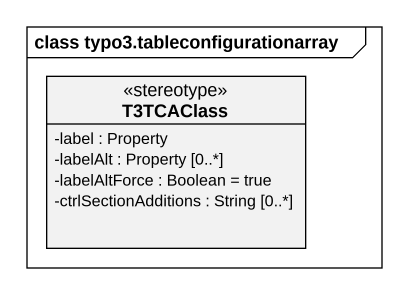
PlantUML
@startuml
mainframe class typo3.tableconfigurationarray
hide circle
hide empty members
skinparam classAttributeIconSize 0
class T3TCAClass <<stereotype>> {
  -label : Property
  -labelAlt : Property [0..*]
  -labelAltForce : Boolean = true
  -ctrlSectionAdditions : String [0..*]
}
@enduml
